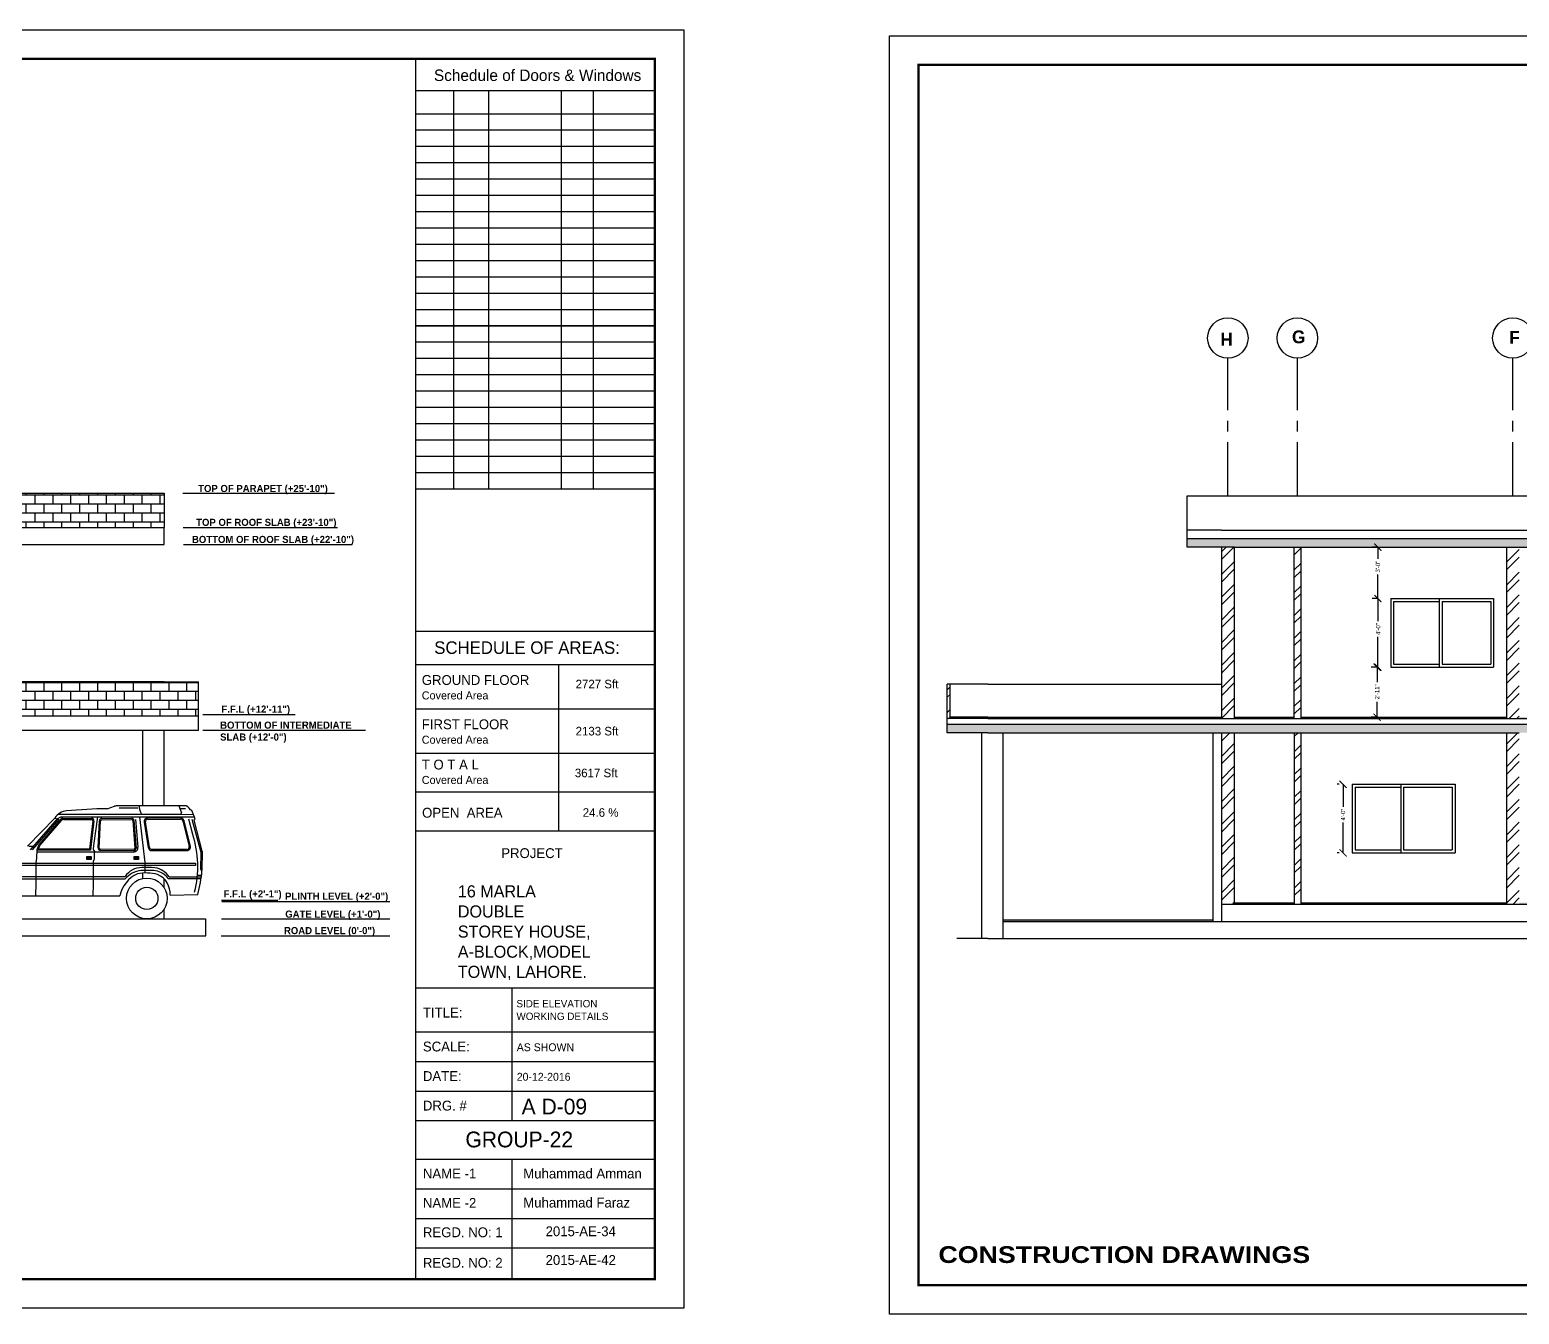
# Model space of a CAD drawing. Extents: x 10753 to 18704, y -5361 to 1140.
# Drawn here: x 12743 to 13785, y -4929 to -4030 of the extents above; entities that cross this region are included whole.
import ezdxf
from ezdxf.enums import TextEntityAlignment as Align

# ---------------------------------------------------------------- set-up
doc = ezdxf.new("R2010")
doc.units = 0
doc.header["$LTSCALE"] = 30
doc.header["$MEASUREMENT"] = 0
doc.header["$PDMODE"] = 3
doc.linetypes.add('CENTER', pattern=[2, 1.25, -0.25, 0.25, -0.25])
doc.layers.get('0').update_dxf_attribs({"linetype": 'CONTINUOUS'})
doc.layers.get('DEFPOINTS').update_dxf_attribs({"linetype": 'CONTINUOUS'})
for name, color, linetype in [('cross sectional lines', 9, 'CONTINUOUS'), ('DIM', 6, 'CONTINUOUS'), ('DOOR', 4, 'CONTINUOUS'), ('DW', 60, 'CONTINUOUS'), ('SEAL', 1, 'CONTINUOUS'), ('WALL', 2, 'CONTINUOUS'), ('WINDOW', 5, 'CONTINUOUS'), ('WL', 9, 'CONTINUOUS'), ('XL', 4, 'CENTER')]:
    doc.layers.add(name, color=color, linetype=linetype)
doc.styles.add('EE', font='eurr____.ttf')
doc.styles.add('ROMAND', font='stylu.ttf', dxfattribs={"height": 2})
doc.styles.add('SEAL TEXT', font='stylu.ttf', dxfattribs={"height": 6})
doc.styles.get("Standard").update_dxf_attribs({"font": 'stylu.ttf', "height": 3})
doc.styles.add('STYLE3', font='ariblk.ttf', dxfattribs={"height": 1})
doc.styles.add('Work Dim', font='stylu.ttf', dxfattribs={"height": 4})
doc.dimstyles.new('D1', dxfattribs={"dimtxt": 6, "dimasz": 5, "dimexe": 1, "dimexo": 2, "dimgap": 1, "dimtad": 1, "dimdec": 4, "dimzin": 3, "dimdsep": 46, "dimlunit": 4, "dimtxsty": 'Standard', "dimcen": 3, "dimclrd": 7, "dimclre": 7, "dimclrt": 2, "dimadec": 0, "dimazin": 0, "dimtfac": 1, "dimtdec": 4, "dimtofl": 0, "dimtmove": 2, "dimatfit": 3, "dimfxl": 1, "dimfrac": 2, "dimtolj": 1, "dimtzin": 1, "dimarcsym": 0})
pattern_1 = [(50, (0, 0), (14.345204, -1.255043), [1.5, -16.5]), (355, (0, 0), (-2.775027, 15.043843), [1.2, -13.2]), (100.45144, (1.195, -0.105), (11.570177, 13.7888), [1.274804, -14.022842]), (46.1842, (0, 4), (21.344827, -3.310386), [2.25, -24.75]), (96.63564, (1.779, 3.724), (18.69324, 19.482372), [1.912207, -21.034275]), (351.18416, (0, 4), (18.69324, 19.482372), [1.8, -19.8]), (21, (2, 3), (11.938141, -8.052378), [1.5, -16.5]), (326, (2, 3), (4.866307, 14.503001), [1.2, -13.2]), (71.45144, (2.995, 2.329), (16.804448, 6.450623), [1.274804, -14.022842]), (37.5, (0, 0), (0.2431971, 6.657877), [0, -13.04, 0, -13.4, 0, -13.25]), (7.5, (0, 0), (5.2613907, 7.8882342), [0, -7.64, 0, -12.74, 0, -5.05]), (327.5, (-4.46, 0), (10.6764487, -0.4510974), [0, -5, 0, -15.6, 0, -20.7]), (317.5, (-6.46, 0), (11.6637234, 2.0020996), [0, -6.5, 0, -10.36, 0, -14.7])]

# ---------------------------------------------------------------- blocks, each defined once
blk = doc.blocks.new('_ArchTick')
at = {"color": 0, "linetype": 'ByBlock', "const_width": 0.15}
blk.add_lwpolyline([(-0.5, -0.5), (0.5, 0.5)], dxfattribs=at)
blk = doc.blocks.new('*D658')
at = {"layer": 'DEFPOINTS', "color": 0, "transparency": 16777216}
for p in [(13661.9, -4558.3), (13668.3, -4558.3), (13668.3, -4606.3)]:
    blk.add_point(p, dxfattribs=at)
at = {"layer": 'WINDOW', "color": 7, "lineweight": -2, "transparency": 16777216}
for p, q in [((13659.3, -4558.3), (13657.9, -4558.3)), ((13659.3, -4606.3), (13657.9, -4606.3))]:
    blk.add_line(p, q, dxfattribs=at)
at = {"layer": 'WINDOW', "color": 40, "lineweight": -2, "transparency": 16777216}
for p, q in [((13661.9, -4558.3), (13661.9, -4574)), ((13661.9, -4606.3), (13661.9, -4585.1))]:
    blk.add_line(p, q, dxfattribs=at)
at = {"layer": 'WINDOW', "color": 40, "lineweight": -2, "transparency": 16777216, "xscale": 5, "yscale": 5, "zscale": 5}
for p, rotation in [((13661.9, -4558.3), 90), ((13661.9, -4606.3), 270)]:
    blk.add_blockref('_ArchTick', p, dxfattribs=dict(at, rotation=rotation))
at = {"layer": 'WINDOW', "color": 40, "transparency": 16777216, "insert": (13661.9, -4579.6), "char_height": 3, "attachment_point": 5, "rotation": 90}
blk.add_mtext('\\A1;4\'-0"', dxfattribs=at)
blk = doc.blocks.new('*D659')
at = {"layer": 'DEFPOINTS', "color": 0, "transparency": 16777216}
for p in [(13686.3, -4428.3), (13695.3, -4428.3), (13695.3, -4476.3)]:
    blk.add_point(p, dxfattribs=at)
at = {"layer": 'WINDOW', "color": 7, "lineweight": -2, "transparency": 16777216}
for p, q in [((13686.3, -4428.3), (13682.3, -4428.3)), ((13686.3, -4476.3), (13682.3, -4476.3))]:
    blk.add_line(p, q, dxfattribs=at)
at = {"layer": 'WINDOW', "color": 40, "lineweight": -2, "transparency": 16777216}
for p, q in [((13686.3, -4428.3), (13686.3, -4444)), ((13686.3, -4476.3), (13686.3, -4455.1))]:
    blk.add_line(p, q, dxfattribs=at)
at = {"layer": 'WINDOW', "color": 40, "lineweight": -2, "transparency": 16777216, "xscale": 5, "yscale": 5, "zscale": 5}
for p, rotation in [((13686.3, -4428.3), 90), ((13686.3, -4476.3), 270)]:
    blk.add_blockref('_ArchTick', p, dxfattribs=dict(at, rotation=rotation))
at = {"layer": 'WINDOW', "color": 40, "transparency": 16777216, "insert": (13686.5, -4449.6), "char_height": 3, "attachment_point": 5, "rotation": 90}
blk.add_mtext('\\A1;4\'-0"', dxfattribs=at)
blk = doc.blocks.new('*D935')
at = {"layer": 'DEFPOINTS', "color": 0, "transparency": 16777216}
for p in [(13686.3, -4392.3), (13695.3, -4392.3), (13695.3, -4428.3)]:
    blk.add_point(p, dxfattribs=at)
at = {"layer": 'WINDOW', "color": 7, "lineweight": -2, "transparency": 16777216}
for p, q in [((13686.3, -4392.3), (13682.3, -4392.3)), ((13686.3, -4428.3), (13682.3, -4428.3))]:
    blk.add_line(p, q, dxfattribs=at)
at = {"layer": 'WINDOW', "color": 40, "lineweight": -2, "transparency": 16777216}
for p, q in [((13686.3, -4392.3), (13686.3, -4400.4)), ((13686.3, -4428.3), (13686.3, -4411.4))]:
    blk.add_line(p, q, dxfattribs=at)
at = {"layer": 'WINDOW', "color": 40, "lineweight": -2, "transparency": 16777216, "xscale": 5, "yscale": 5, "zscale": 5}
for p, rotation in [((13686.3, -4392.3), 90), ((13686.3, -4428.3), 270)]:
    blk.add_blockref('_ArchTick', p, dxfattribs=dict(at, rotation=rotation))
at = {"layer": 'WINDOW', "color": 40, "transparency": 16777216, "insert": (13686.3, -4405.9), "char_height": 3, "attachment_point": 5, "rotation": 90}
blk.add_mtext('\\A1;3\'-0"', dxfattribs=at)
blk = doc.blocks.new('*D936')
at = {"layer": 'DEFPOINTS', "color": 0, "transparency": 16777216}
for p in [(13695.3, -4476.3), (13685.7, -4511.3), (13695.3, -4511.3)]:
    blk.add_point(p, dxfattribs=at)
at = {"layer": 'WINDOW', "color": 7, "lineweight": -2, "transparency": 16777216}
for p, q in [((13686.3, -4476.3), (13681.7, -4476.3)), ((13686.3, -4511.3), (13681.7, -4511.3))]:
    blk.add_line(p, q, dxfattribs=at)
at = {"layer": 'WINDOW', "color": 40, "lineweight": -2, "transparency": 16777216}
for p, q in [((13685.7, -4476.3), (13685.7, -4486.7)), ((13685.7, -4511.3), (13685.7, -4500.5))]:
    blk.add_line(p, q, dxfattribs=at)
at = {"layer": 'WINDOW', "color": 40, "lineweight": -2, "transparency": 16777216, "xscale": 5, "yscale": 5, "zscale": 5}
for p, rotation in [((13685.7, -4476.3), 90), ((13685.7, -4511.3), 270)]:
    blk.add_blockref('_ArchTick', p, dxfattribs=dict(at, rotation=rotation))
at = {"layer": 'WINDOW', "color": 40, "transparency": 16777216, "insert": (13685.7, -4493.6), "char_height": 3, "attachment_point": 5, "rotation": 90}
blk.add_mtext('\\A1;2\'-11"', dxfattribs=at)

msp = doc.modelspace()

# ---------------------------------------------------------------- hatches: boundary and pattern name
at = {"layer": 'cross sectional lines'}
h = msp.add_hatch(dxfattribs=at)
h.set_pattern_fill('BRICK', color=0, scale=25)
h.set_pattern_definition([(0, (-1666.082, -3424.446), (0, 6.25), []), (90, (-1666.082, -3424.446), (-12.5, 8e-16), [6.25, -6.25]), (90, (-1659.832, -3424.446), (-12.5, 8e-16), [-6.25, 6.25])])
h.paths.add_polyline_path([(12836.79497, -4378.45051), (12836.79497, -4354.45051), (12010.29497, -4354.45051), (12010.29497, -4378.45051)])
h.paths.add_polyline_path([(12659.79497, -4486.45051), (12659.79497, -4510.45051), (12836.79497, -4510.45051), (12860.79497, -4510.45051), (12860.79497, -4486.45051), (12836.79497, -4486.45051)])
at = {"layer": 'DW'}
h = msp.add_hatch(dxfattribs=at)
h.set_pattern_fill('AR-CONC', color=253, scale=2)
h.set_pattern_definition(pattern_1)
h.paths.add_polyline_path([(14259.29281, -4386.26816), (13552.79281, -4386.26816), (13552.79281, -4392.26816), (13576.79281, -4392.26816), (13585.79281, -4392.26816), (14037.29281, -4392.26816), (14046.29281, -4392.26816), (14235.29281, -4392.26816), (14259.29281, -4392.26816)])
h = msp.add_hatch(dxfattribs=at)
h.set_pattern_fill('ANSI32', color=60, scale=30)
h.set_pattern_definition([(45, (-7515.871, -5203.106), (-7.954951, 7.954951), []), (45, (-7510.568, -5203.106), (-7.954951, 7.954951), [])])
h.paths.add_polyline_path([(13585.79281, -4522.26816), (13576.79281, -4522.26816), (13576.79281, -4642.26816), (13585.79281, -4642.26816)])
h.paths.add_polyline_path([(13585.79281, -4392.26816), (13576.79281, -4392.26816), (13576.79281, -4512.26816), (13585.79281, -4512.26816)])
h.paths.add_polyline_path([(13632.29281, -4392.26816), (13627.79281, -4392.26816), (13627.79281, -4512.26816), (13632.29281, -4512.26816)])
h.paths.add_polyline_path([(13785.29281, -4392.26816), (13776.29281, -4392.26816), (13776.29281, -4512.26816), (13785.29281, -4512.26816)])
h.paths.add_polyline_path([(13867.79281, -4392.26816), (13863.29281, -4392.26816), (13863.29281, -4512.26816), (13867.79281, -4512.26816)])
h.paths.add_polyline_path([(13956.29281, -4392.26816), (13951.79281, -4392.26816), (13951.79281, -4512.26816), (13956.29281, -4512.26816)])
h.paths.add_polyline_path([(14046.29281, -4392.26816), (14037.29281, -4392.26816), (14037.29281, -4512.26816), (14046.29281, -4512.26816)])
h.paths.add_polyline_path([(13785.29281, -4522.26816), (13776.29281, -4522.26816), (13776.29281, -4642.26816), (13785.29281, -4642.26816)])
h.paths.add_polyline_path([(13627.79281, -4642.26816), (13632.29281, -4642.26816), (13632.29281, -4522.26816), (13627.79281, -4522.26816)])
h.paths.add_polyline_path([(13945.79281, -4522.26816), (13941.29281, -4522.26816), (13941.29281, -4642.26816), (13945.79281, -4642.26816)])
h.paths.add_polyline_path([(14011.79281, -4642.26816), (14020.79281, -4642.26816), (14020.79281, -4522.26816), (14011.79281, -4522.26816)])
h.paths.add_polyline_path([(14226.29281, -4642.26816), (14235.29281, -4642.26816), (14235.29281, -4522.26816), (14226.29281, -4522.26816)])
h.paths.add_polyline_path([(14226.29281, -4512.26816), (14235.29281, -4512.26816), (14235.29281, -4392.26816), (14226.29281, -4392.26816)])
h.paths.add_polyline_path([(13384.79281, -4512.26816), (13386.79281, -4512.26816), (13386.79281, -4488.26816), (13384.79281, -4488.26816)])
h = msp.add_hatch(color=60, dxfattribs=at)
h.dxf.hatch_style = 1
h.paths.add_polyline_path([(13413.29281, -4511.26816), (13386.79281, -4511.26816), (13386.79281, -4512.26816), (13408.79281, -4512.26816), (13413.29281, -4512.26816), (13576.79281, -4512.26816), (13576.79281, -4511.26816)])
h.paths.add_polyline_path([(13585.79281, -4512.26816), (13627.79281, -4512.26816), (13627.79281, -4511.26816), (13585.79281, -4511.26816)])
h.paths.add_polyline_path([(13632.29281, -4512.26816), (13776.29281, -4512.26816), (13776.29281, -4511.26816), (13632.29281, -4511.26816)])
h.paths.add_polyline_path([(13785.29281, -4512.26816), (13863.29281, -4512.26816), (13863.29281, -4511.26816), (13785.29281, -4511.26816)])
h.paths.add_polyline_path([(13867.79281, -4512.26816), (13951.79281, -4512.26816), (13951.79281, -4511.26816), (13867.79281, -4511.26816)])
h.paths.add_polyline_path([(13956.29281, -4512.26816), (14037.29281, -4512.26816), (14037.29281, -4511.26816), (13956.29281, -4511.26816)])
h.paths.add_polyline_path([(14046.29281, -4512.26816), (14226.29281, -4512.26816), (14226.29281, -4511.26816), (14046.29281, -4511.26816)])
h.paths.add_polyline_path([(14020.79281, -4641.26816), (14020.79281, -4642.26816), (14226.29281, -4642.26816), (14226.29281, -4641.26816)])
h.paths.add_polyline_path([(13945.79281, -4642.26816), (14011.79281, -4642.26816), (14011.79281, -4641.26816), (13945.79281, -4641.26816)])
h.paths.add_polyline_path([(13785.29281, -4642.26816), (13941.29281, -4642.26816), (13941.29281, -4641.26816), (13785.29281, -4641.26816)])
h.paths.add_polyline_path([(13632.29281, -4642.26816), (13776.29281, -4642.26816), (13776.29281, -4641.26816), (13632.29281, -4641.26816)])
h.paths.add_polyline_path([(13585.79281, -4642.26816), (13627.79281, -4642.26816), (13627.79281, -4641.26816), (13585.79281, -4641.26816)])
h = msp.add_hatch(dxfattribs=at)
h.set_pattern_fill('AR-CONC', color=253, scale=2)
h.set_pattern_definition(pattern_1)
h.paths.add_polyline_path([(14235.29281, -4516.26816), (13632.29281, -4516.26816), (13492.4332, -4516.26816), (13384.79281, -4516.26816), (13384.79281, -4522.26816), (13408.79281, -4522.26816), (13413.29281, -4522.26816), (13576.79281, -4522.26816), (13585.79281, -4522.26816), (13627.79281, -4522.26816), (13632.29281, -4522.26816), (13776.29281, -4522.26816), (13785.29281, -4522.26816), (14011.79281, -4522.26816), (14020.79281, -4522.26816), (14226.29281, -4522.26816), (14235.29281, -4522.26816)])
h = msp.add_hatch(color=256, dxfattribs=at)
h.dxf.hatch_style = 1
h.paths.add_polyline_path([(13570.79281, -4653.26816), (13423.79153, -4653.26816), (13423.79153, -4654.26816), (13570.79281, -4654.26816)])

# ---------------------------------------------------------------- linework, layer by layer
for p, q in [((12796.80798, -4575.36737), (12801.90213, -4573.70806)), ((12850.61227, -4573.29215), (12804.52187, -4573.29215)), ((12805.31461, -4574.79425), (12818.34124, -4574.79425)), ((12847.07936, -4573.29215), (12848.86928, -4578.27622)), ((12847.97432, -4575.19219), (12851.75304, -4575.19219)), ((12856.11444, -4576.66067), (12855.04686, -4576.08556)), ((12858.33174, -4582.57613), (12856.11444, -4576.66067)), ((12760.28088, -4582.0091), (12741.12893, -4601.70149)), ((12761.93063, -4582.42173), (12742.94335, -4604.29469)), ((12762.90198, -4582.77114), (12744.32577, -4604.29469)), ((12764.46958, -4582.75124), (12748.90502, -4600.75065)), ((12749.64391, -4601.18936), (12764.85639, -4583.5971)), ((12760.28088, -4582.0091), (12761.93063, -4582.42173)), ((12761.93063, -4582.42173), (12764.4092, -4581.03768)), ((12762.58727, -4579.2194), (12820.92668, -4579.27107)), ((12764.4092, -4581.03768), (12857.74671, -4581.01534)), ((12765.74923, -4582.16606), (12785.8784, -4582.16606)), ((12766.13604, -4583.01192), (12785.8784, -4583.01192)), ((12786.71822, -4583.95865), (12784.35667, -4603.6217)), ((12787.55805, -4584.05951), (12785.10703, -4604.46757)), ((12789.95309, -4581.03156), (12787.26705, -4601.09641)), ((12790.40845, -4602.88721), (12791.39845, -4583.83022)), ((12791.25316, -4602.93139), (12792.24316, -4583.8744)), ((12793.07882, -4582.22687), (12813.89224, -4582.11552)), ((12793.08334, -4583.07272), (12813.89676, -4582.96137)), ((12814.74466, -4583.74238), (12816.22218, -4603.01378)), ((12815.58804, -4583.67753), (12817.06556, -4602.94893)), ((12816.68352, -4583.03032), (12818.37801, -4602.21755)), ((12819.39826, -4581.02452), (12823.23963, -4613.04769)), ((12820.92668, -4579.27107), (12848.07376, -4579.27107)), ((12820.92668, -4579.27107), (12857.17761, -4579.42849)), ((12822.70869, -4584.79508), (12825.60509, -4602.59447)), ((12826.44113, -4602.46591), (12823.54473, -4584.66652)), ((12848.18576, -4581.87181), (12825.2168, -4581.87181)), ((12825.2168, -4582.71767), (12848.18576, -4582.71767)), ((12849.82763, -4584.00172), (12854.24714, -4601.80111)), ((12855.06808, -4601.59728), (12850.64857, -4583.79789)), ((12856.69942, -4593.54866), (12853.89512, -4582.63812)), ((12862.51996, -4606.07362), (12856.23204, -4582.94985)), ((12857.75688, -4583.47988), (12858.33174, -4582.57613)), ((12863.34118, -4605.00556), (12857.75688, -4583.47988)), ((12745.01698, -4601.87437), (12741.90654, -4601.87437)), ((12747.60901, -4604.20825), (12747.4292, -4610.02798)), ((12785.10703, -4604.46757), (12747.60099, -4604.46757)), ((12748.90502, -4600.75065), (12747.60901, -4604.20825)), ((12815.38007, -4605.73847), (12747.73072, -4605.73847)), ((12748.73219, -4603.6217), (12749.64391, -4601.18936)), ((12784.35667, -4603.6217), (12748.73219, -4603.6217)), ((12787.26705, -4601.09641), (12787.09425, -4603.94893)), ((12787.09425, -4603.94893), (12787.95826, -4605.41841)), ((12787.95826, -4605.41841), (12787.61266, -4606.45569)), ((12787.61266, -4606.45569), (12787.61266, -4610.69124)), ((12815.37132, -4604.77034), (12792.09038, -4604.66728)), ((12815.37506, -4603.92448), (12792.09412, -4603.82142)), ((12852.60527, -4603.90051), (12828.1132, -4603.90051)), ((12828.1132, -4604.74637), (12852.60527, -4604.74637)), ((12862.27359, -4617.82237), (12862.51996, -4606.07362)), ((12862.51996, -4606.07362), (12863.34118, -4605.00556)), ((12863.34118, -4605.00556), (12863.17694, -4618.64396)), ((12858.54482, -4615.11958), (12693.21003, -4615.11958)), ((12694.25095, -4613.44143), (12858.54482, -4613.44143)), ((12746.98873, -4613.22281), (12746.87862, -4630.18843)), ((12747.4292, -4610.02798), (12746.98873, -4613.22281)), ((12782.49495, -4610.85037), (12782.49495, -4608.82073)), ((12782.49495, -4608.82073), (12785.53803, -4608.82073)), ((12785.53803, -4610.85037), (12782.49495, -4610.85037)), ((12783.54988, -4610.36325), (12783.54988, -4609.47021)), ((12783.54988, -4609.47021), (12784.80769, -4609.47021)), ((12784.80769, -4610.36325), (12783.54988, -4610.36325)), ((12784.80769, -4609.47021), (12784.80769, -4610.36325)), ((12785.53803, -4608.82073), (12785.53803, -4610.85037)), ((12787.61266, -4610.69124), (12786.92145, -4612.3336)), ((12786.92145, -4612.3336), (12787.09425, -4631.43684)), ((12815.70301, -4610.85037), (12815.70301, -4608.82073)), ((12815.70301, -4608.82073), (12818.7461, -4608.82073)), ((12818.7461, -4610.85037), (12815.70301, -4610.85037)), ((12816.75795, -4610.36325), (12816.75795, -4609.47021)), ((12816.75795, -4609.47021), (12818.01576, -4609.47021)), ((12818.01576, -4610.36325), (12816.75795, -4610.36325)), ((12818.01576, -4609.47021), (12818.01576, -4610.36325)), ((12818.7461, -4608.82073), (12818.7461, -4610.85037)), ((12823.23963, -4613.04769), (12823.23963, -4619.87804)), ((12858.54482, -4613.44143), (12858.54482, -4615.11958)), ((12863.17694, -4618.64396), (12862.27359, -4617.82237)), ((12730.69146, -4624.56994), (12809.40215, -4624.56994)), ((12731.13193, -4622.91745), (12809.40215, -4622.91745)), ((12839.62167, -4624.3657), (12862.55105, -4624.28906)), ((12840.24453, -4623.11941), (12862.70687, -4623.11649)), ((12860.1269, -4621.91606), (12862.46382, -4621.91606)), ((12733.44438, -4636.41167), (12805.76842, -4636.41167)), ((12746.87862, -4630.18843), (12746.54827, -4634.04425)), ((12746.54827, -4634.04425), (12746.54827, -4636.41167)), ((12787.09425, -4631.43684), (12786.74865, -4633.16563)), ((12786.74865, -4633.16563), (12786.83505, -4636.41167)), ((12840.8813, -4635.98118), (12860.34839, -4635.54839))]:
    msp.add_line(p, q)
for radius in [14.25856, 7.76383]:
    msp.add_circle((12824.58833, -4638.19196), radius)
for centre, radius, start, end in [((12806.47107, -5021.5464), 446.28366, 91.240686, 94.898231), ((12804.52187, -4581.75078), 8.45863, 90, 108.041897), ((12828.60961, -4573.87036), 9.39123, 176.470127, 215.105281), ((12850.74402, -4577.99968), 4.70938, 23.982006, 91.603211), ((12769.03823, -4586.90098), 10.03103, 93.85046, 150.812136), ((12765.74923, -4583.85778), 1.69173, 90, 139.149175), ((12766.13604, -4584.70365), 1.69173, 90, 139.149175), ((12785.8784, -4583.85778), 1.69173, 353.151531, 90), ((12785.8784, -4583.85778), 0.84586, 353.151523, 90), ((12793.08787, -4583.91858), 1.69173, 90.30653, 177.006045), ((12793.08787, -4583.91858), 0.84586, 90.306536, 177.006051), ((12813.90129, -4583.80722), 1.69173, 4.396726, 90.30653), ((12813.90129, -4583.80722), 0.84586, 4.396736, 90.30653999), ((12825.2168, -4584.40939), 2.53759, 90, 188.742276), ((12825.2168, -4584.40939), 1.69173, 90, 188.742276), ((12847.62318, -4578.09528), 1.25917, 290.967626, 351.737978), ((12848.18576, -4584.40939), 2.53759, 13.944298, 90.000002), ((12848.18576, -4584.40939), 1.69173, 13.944295, 90), ((12790.09716, -4615.7388), 70.20159, 345.12376, 18.426727), ((12792.09787, -4602.97557), 1.69173, 177.006045, 269.746357), ((12792.09787, -4602.97557), 0.84586, 177.006061, 269.746382), ((12815.37881, -4603.07863), 1.69173, 269.746366, 4.396729), ((12815.37881, -4603.07863), 0.84586, 269.74637, 4.396732), ((12815.22664, -4602.57104), 3.17114, 272.773142, 6.400223), ((12828.1132, -4602.20878), 2.53759, 188.742278, 270.000002), ((12828.1132, -4602.20878), 1.69173, 188.742276, 270), ((12852.60527, -4602.20878), 2.53759, 269.999999, 13.944299), ((12852.60527, -4602.20878), 1.69173, 270, 13.944295), ((12821.06817, -4630.61572), 13.9771, 89.776553, 146.579634), ((12825.00999, -4667.17881), 48.62526, 83.33638601, 95.248337), ((12825.35145, -4663.09396), 46.6473, 84.013541, 95.201243), ((12827.68395, -4631.70097), 15.21221, 34.341399, 80.416841), ((12827.24415, -4640.78987), 21.91747, 114.872991, 168.477171), ((12821.96671, -4635.07393), 16.37687, 94.920164, 140.104316), ((12823.89914, -4654.5237), 34.12755, 75.996871, 99.910467), ((12828.39208, -4632.65615), 13.95834, 36.437263, 80.680598), ((12826.17362, -4634.89008), 14.74809, 355.757231, 66.064031), ((12759.87679, -4610.04806), 103.65718, 345.758686, 355.243212)]:
    msp.add_arc(centre, radius, start, end)
at = {"layer": 'DIM'}
for p, q in [((12849.71147, -4354.45501), (12955.99395, -4354.45501)), ((12850.10312, -4378.45501), (12957.95251, -4378.45501)), ((12850.36429, -4390.45092), (12968.39346, -4390.4545)), ((12863.71721, -4509.45501), (12928.33662, -4509.45501)), ((12863.71721, -4520.45501), (12977.53812, -4520.45501)), ((12876.77929, -4639.45501), (12916.26178, -4639.45501)), ((12877.09583, -4640.45501), (12994.64779, -4640.45501)), ((12876.93756, -4652.45652), (12994.64779, -4652.45652)), ((12876.62103, -4664.45051), (12994.64779, -4664.45358))]:
    msp.add_line(p, q, dxfattribs=at)
at = {"layer": 'DOOR', "color": 3}
for centre in [(13581.23906, -4245.84936), (13629.98906, -4245.84936), (13780.73906, -4245.84936)]:
    msp.add_circle(centre, 14.14027, dxfattribs=at)
at = {"layer": 'DW', "color": 60}
for p, q in [((12010.29497, -4354.45051), (12836.79497, -4354.45051)), ((12836.79497, -4354.45051), (12836.79497, -4378.45051)), ((13552.79281, -4392.26816), (13552.79281, -4356.26816)), ((13552.79281, -4356.26816), (14259.29281, -4356.26816)), ((12010.29497, -4378.45051), (12836.79497, -4378.45051)), ((12836.79497, -4390.45051), (12836.79497, -4378.45051)), ((12010.29497, -4390.45051), (12836.79497, -4390.45051)), ((13576.79281, -4392.26816), (13552.79281, -4392.26816)), ((13576.79281, -4392.26816), (13576.79281, -4512.26816)), ((13585.79281, -4392.26816), (13585.79281, -4512.26816)), ((13627.79281, -4512.26816), (13627.79281, -4392.26816)), ((13632.29281, -4392.26816), (13632.29281, -4512.26816)), ((13776.29281, -4392.26816), (13776.29281, -4512.26816)), ((12836.79497, -4486.45051), (12659.79497, -4486.45051)), ((12860.79497, -4520.45051), (12860.79497, -4486.45051)), ((13384.79281, -4522.26816), (13384.79281, -4488.26816)), ((13408.79281, -4488.26816), (13384.79281, -4488.26816)), ((13386.79281, -4512.26816), (13386.79281, -4488.26816)), ((13413.29281, -4488.26816), (13408.79281, -4488.26816)), ((13413.29281, -4488.26816), (13576.79281, -4488.26816)), ((12659.79497, -4510.45051), (12836.79497, -4510.45051)), ((13408.79281, -4512.26816), (13384.79281, -4512.26816)), ((13413.29281, -4511.26816), (13386.79281, -4511.26816)), ((13413.29281, -4512.26816), (13408.79281, -4512.26816)), ((13413.29281, -4511.26816), (13576.79281, -4511.26816)), ((13413.29281, -4512.26816), (14226.29281, -4512.26816)), ((13585.79281, -4511.26816), (13627.79281, -4511.26816)), ((13632.29281, -4511.26816), (13776.29281, -4511.26816)), ((12010.29497, -4520.45051), (12836.79497, -4520.45051)), ((12821.79497, -4573.29215), (12821.79497, -4520.45051)), ((12836.79497, -4520.45051), (12860.79497, -4520.45051)), ((12836.79497, -4573.29215), (12836.79497, -4520.45051)), ((13384.79281, -4516.26816), (13576.79281, -4516.26816)), ((13408.79281, -4522.26816), (13384.79281, -4522.26816)), ((13408.79281, -4522.26816), (13408.79281, -4666.26816)), ((13413.29281, -4522.26816), (13408.79281, -4522.26816)), ((13413.29281, -4522.26816), (13576.79281, -4522.26816)), ((13423.79153, -4522.26816), (13423.79153, -4642.26816)), ((13492.4332, -4516.26816), (13754.94181, -4516.26816)), ((13570.79281, -4522.26816), (13570.79281, -4642.26816)), ((13576.79281, -4522.26816), (13576.79281, -4642.26816)), ((13576.79281, -4522.26816), (13585.79281, -4522.26816)), ((13585.79281, -4522.26816), (13627.79281, -4522.26816)), ((13585.79281, -4522.26816), (13585.79281, -4642.26816)), ((13627.79281, -4522.26816), (13627.79281, -4642.26816)), ((13627.79281, -4522.26816), (13632.29281, -4522.26816)), ((13632.29281, -4516.26816), (14235.29281, -4516.26816)), ((13632.29281, -4522.26816), (13776.29281, -4522.26816)), ((13632.29281, -4522.26816), (13632.29281, -4642.26816)), ((12821.79497, -4624.2097), (12821.79497, -4620.46108)), ((12836.79497, -4630.8228), (12836.79497, -4624.65811)), ((12836.79497, -4652.45051), (12836.79497, -4645.56111)), ((12010.29497, -4652.45051), (12865.86005, -4652.45051)), ((12821.79497, -4652.45051), (12821.79497, -4652.17421)), ((12865.86005, -4664.45051), (12865.86005, -4652.45051)), ((12010.29497, -4664.45051), (12865.86005, -4664.45051))]:
    msp.add_line(p, q, dxfattribs=at)
at = {"layer": 'DW'}
for p, q in [((13576.79281, -4380.26816), (13552.79281, -4380.26816)), ((13552.79281, -4386.26816), (14259.29281, -4386.26816)), ((13576.79281, -4380.26816), (14235.29281, -4380.26816)), ((13585.79281, -4392.26816), (13576.79281, -4392.26816)), ((13585.79281, -4392.26816), (14037.29281, -4392.26816)), ((13776.29281, -4522.26816), (13776.29281, -4642.26816)), ((13776.29281, -4522.26816), (13785.29281, -4522.26816)), ((13423.79153, -4642.26816), (13423.79153, -4654.26816)), ((13570.79281, -4642.26816), (13570.79281, -4654.26816)), ((13576.79281, -4642.26816), (14235.29281, -4642.26816)), ((13576.79281, -4642.26816), (13576.79281, -4654.26816)), ((13585.6505, -4641.26816), (13627.79281, -4641.26816)), ((13632.29281, -4641.26816), (13776.29281, -4641.26816)), ((13423.79153, -4653.26816), (13570.79281, -4653.26816)), ((13423.79153, -4654.26816), (14235.29281, -4654.26816)), ((13423.79153, -4654.26816), (13423.79153, -4666.26816)), ((13408.79281, -4666.26816), (13391.65029, -4666.26816)), ((13413.29281, -4666.26816), (13408.79281, -4666.26816)), ((13413.29281, -4666.26816), (14235.29281, -4666.26816))]:
    msp.add_line(p, q, dxfattribs=at)
at = {"layer": 'DW', "color": 2}
for p, q in [((12836.79497, -4486.45051), (12860.79497, -4486.45051)), ((12836.79497, -4510.45051), (12860.79497, -4510.45051)), ((12822.03751, -4579.27589), (12822.03751, -4579.27107)), ((12822.03751, -4652.45051), (12822.03751, -4652.22049))]:
    msp.add_line(p, q, dxfattribs=at)
at = {"layer": 'SEAL', "color": 1}
for p, q in [((13012.6511, -4050.40345), (13012.6511, -4904.69651)), ((13180.11196, -4050.40345), (13012.6511, -4050.40345)), ((13180.11196, -4050.40345), (13012.6511, -4050.40345)), ((13012.6511, -4072.53372), (13180.11196, -4072.53372)), ((13039.2926, -4072.53372), (13039.2926, -4351.40217)), ((13063.68119, -4072.53372), (13063.68119, -4351.40217)), ((13114.51959, -4072.53372), (13114.51959, -4351.40217)), ((13137.10556, -4072.53372), (13137.10556, -4351.40217)), ((13012.6511, -4088.7931), (13180.11196, -4088.7931)), ((13012.6511, -4100.21088), (13180.11196, -4100.21088)), ((13012.6511, -4111.62867), (13180.11196, -4111.62867)), ((13012.6511, -4123.04645), (13180.11196, -4123.04645)), ((13012.6511, -4134.46424), (13180.11196, -4134.46424)), ((13012.6511, -4145.88203), (13180.11196, -4145.88203)), ((13012.6511, -4157.29981), (13180.11196, -4157.29981)), ((13012.6511, -4168.7176), (13180.11196, -4168.7176)), ((13012.6511, -4180.13538), (13180.11196, -4180.13538)), ((13012.6511, -4191.55317), (13180.11196, -4191.55317)), ((13012.6511, -4202.97096), (13180.11196, -4202.97096)), ((13012.6511, -4214.38874), (13180.11196, -4214.38874)), ((13012.31366, -4225.80653), (13179.77452, -4225.80653)), ((13012.31366, -4225.80653), (13141.49847, -4225.80653)), ((13012.31366, -4225.80653), (13179.77452, -4225.80653)), ((13012.6511, -4225.80653), (13180.11196, -4225.80653)), ((13012.6511, -4225.80653), (13180.11196, -4225.80653)), ((13180.11196, -4237.22431), (13012.6511, -4237.22431)), ((13012.6511, -4237.22431), (13180.11196, -4237.22431)), ((13012.6511, -4248.6421), (13180.11196, -4248.6421)), ((13012.6511, -4260.05989), (13180.11196, -4260.05989)), ((13012.6511, -4271.47767), (13180.11196, -4271.47767)), ((13012.6511, -4282.89546), (13180.11196, -4282.89546)), ((13012.6511, -4294.31324), (13180.11196, -4294.31324)), ((13012.6511, -4305.73103), (13180.11196, -4305.73103)), ((13012.6511, -4317.14881), (13180.11196, -4317.14881)), ((13012.6511, -4328.5666), (13180.11196, -4328.5666)), ((13012.6511, -4339.98439), (13180.11196, -4339.98439)), ((13012.6511, -4351.40217), (13180.11196, -4351.40217)), ((13180.11196, -4451.37645), (13012.6511, -4451.37645)), ((13180.11196, -4474.62155), (13012.6511, -4474.62155)), ((13112.77231, -4474.62155), (13112.77231, -4591.13034)), ((13180.11196, -4505.63156), (13012.6511, -4505.63156)), ((13180.11196, -4536.64157), (13012.6511, -4536.64157)), ((13180.11196, -4563.88596), (13012.6511, -4563.88596)), ((13180.11196, -4563.88596), (13012.6511, -4563.88596)), ((13180.11196, -4591.13034), (13012.6511, -4591.13034)), ((13180.11196, -4700.91905), (13012.6511, -4700.91905)), ((13080.1048, -4700.91905), (13080.1048, -4793.93805)), ((13180.11196, -4731.92906), (13012.6511, -4731.92906)), ((13180.11196, -4752.6024), (13012.6511, -4752.6024)), ((13180.11196, -4773.27575), (13012.6511, -4773.27575)), ((13180.11196, -4793.93805), (13012.6511, -4793.93805)), ((13180.11196, -4793.93805), (13012.6511, -4793.93805)), ((13180.11196, -4821.08615), (13012.6511, -4821.08615)), ((13080.1048, -4821.08615), (13080.1048, -4903.77952)), ((13180.11196, -4841.75949), (13012.6511, -4841.75949)), ((13180.11196, -4862.43283), (13012.6511, -4862.43283)), ((13180.11196, -4883.10617), (13012.6511, -4883.10617))]:
    msp.add_line(p, q, dxfattribs=at)
for points in [[(13200.45227, -4030.06314), (13200.45227, -4925.03682), (11867.41756, -4925.03682), (11867.41756, -4030.06314)], [(14677.39458, -4034.32708), (14677.39458, -4929.30076), (13344.35988, -4929.30076), (13344.35988, -4034.32708)]]:
    msp.add_lwpolyline(points, close=True, dxfattribs=at)
at = {"layer": 'WINDOW'}
for p, q in [((13695.29281, -4428.26816), (13767.29281, -4428.26816)), ((13695.29281, -4428.26816), (13695.29281, -4476.26816)), ((13697.29281, -4430.26816), (13729.29281, -4430.26816)), ((13697.29281, -4430.26816), (13697.29281, -4474.26816)), ((13729.29281, -4428.26816), (13729.29281, -4476.26816)), ((13731.29281, -4430.26816), (13765.29281, -4430.26816)), ((13731.29281, -4430.26816), (13731.29281, -4474.26816)), ((13765.29281, -4430.26816), (13765.29281, -4474.26816)), ((13767.29281, -4428.26816), (13767.29281, -4476.26816)), ((13695.29281, -4476.26816), (13767.29281, -4476.26816)), ((13697.29281, -4474.26816), (13729.29281, -4474.26816)), ((13731.29281, -4474.26816), (13765.29281, -4474.26816)), ((13668.29281, -4558.26816), (13740.29281, -4558.26816)), ((13668.29281, -4558.26816), (13668.29281, -4606.26816)), ((13670.29281, -4560.26816), (13702.29281, -4560.26816)), ((13670.29281, -4560.26816), (13670.29281, -4604.26816)), ((13702.29281, -4558.26816), (13702.29281, -4604.26816)), ((13704.29281, -4560.26816), (13738.29281, -4560.26816)), ((13704.29281, -4560.26816), (13704.29281, -4604.26816)), ((13738.29281, -4560.26816), (13738.29281, -4604.26816)), ((13740.29281, -4558.26816), (13740.29281, -4606.26816)), ((13668.29281, -4606.26816), (13740.29281, -4606.26816)), ((13670.29281, -4604.26816), (13702.29281, -4604.26816)), ((13702.29281, -4604.26816), (13702.29281, -4606.26816)), ((13704.29281, -4604.26816), (13738.29281, -4604.26816))]:
    msp.add_line(p, q, dxfattribs=at)
at = {"layer": 'WL', "const_width": 1.69503}
for points in [[(13180.11196, -4050.40345), (13180.11196, -4904.69651), (11887.75787, -4904.69651), (11887.75787, -4050.40345)], [(14657.05427, -4054.66739), (14657.05427, -4908.96045), (13364.70019, -4908.96045), (13364.70019, -4054.66739)]]:
    msp.add_lwpolyline(points, close=True, dxfattribs=at)
at = {"layer": 'XL'}
for p, q in [((13581.23906, -4356.26816), (13581.23906, -4260.30322)), ((13629.98906, -4356.26816), (13629.98906, -4260.30322)), ((13780.73906, -4356.26816), (13780.73906, -4260.30322))]:
    msp.add_line(p, q, dxfattribs=at)

# ---------------------------------------------------------------- texts
at = {"layer": 'DIM', "char_height": 5, "attachment_point": 1, "style": 'EE'}
for s, width, heights, insert in [('{\\fEuroRoman|b1|i0|c2|p2;TOP OF PARAPET (+25\'-10")}', 101.0569049, [0], (12860.50027, -4348.71001)), ('{\\fEuroRoman|b1|i0|c2|p2;TOP OF ROOF SLAB (+23\'-10")}', 99.31315, [0], (12859.11924, -4372.40874)), ('{\\fEuroRoman|b1|i0|c2|p2;BOTTOM OF ROOF SLAB (+22\'-10")}', 211.6267916, [0], (12856.18727, -4384.36821)), ('{\\fEuroRoman|b1|i0|c2|p2;F.F.L (+12\'-11")}', 136.2588427, [0], (12876.80868, -4503.15036)), ('{\\fEuroRoman|b1|i0|c2|p2;BOTTOM OF INTERMEDIATE\\PSLAB (+12\'-0")}', 145.9876847, [0], (12875.88327, -4514.37707)), ('{\\fEuroRoman|b1|i0|c2|p2;F.F.L (+2\'-1")}', 42.4164236, [6.18714], (12878.3357, -4632.50565)), ('{\\fEuroRoman|b1|i0|c2|p2;PLINTH LEVEL (+2\'-0")}', 73.2972746, [0], (12921.36455, -4634.16277)), ('{\\fEuroRoman|b1|i0|c2|p2;GATE LEVEL (+1\'-0")}', 70.3905676, [0], (12921.47482, -4646.68607)), ('{\\fEuroRoman|b1|i0|c2|p2;ROAD LEVEL (0\'-0")}', 68.6601208, [0], (12920.55292, -4658.22687))]:
    msp.add_mtext_dynamic_manual_height_columns(s, width=width, gutter_width=45, heights=heights, dxfattribs=dict(at, insert=insert))
at = {"layer": 'DOOR', "color": 3, "insert": (13584.72883, -4251.2039), "char_height": 9, "attachment_point": 1, "rotation": 180, "style": 'EE'}
msp.add_mtext_dynamic_manual_height_columns('{\\fEuroRoman|b1|i0|c2|p2;H}', width=7.8002549, gutter_width=45, heights=[0], dxfattribs=at)
at = {"layer": 'DOOR', "color": 3, "char_height": 9, "attachment_point": 1, "style": 'EE'}
for s, width, insert in [('{\\fEuroRoman|b1|i0|c2|p2;G}', 7.7769352, (13626.17102, -4240.56351)), ('{\\fEuroRoman|b1|i0|c2|p2;F}', 7.1509987, (13778.2325, -4240.86106))]:
    msp.add_mtext_dynamic_manual_height_columns(s, width=width, gutter_width=45, heights=[0], dxfattribs=dict(at, insert=insert))
at = {"layer": 'SEAL', "color": 1, "style": 'SEAL TEXT'}
msp.add_text('Schedule of Doors & Windows', height=8.0341409, dxfattribs=at).set_placement((13098.1188, -4065.92305), align=Align.CENTER)
at = {"layer": 'SEAL', "color": 1}
for s, height, style, p in [('SCHEDULE OF AREAS:', 8.7861701, 'ROMAND', (13025.74309, -4467.01753)), ('GROUND FLOOR', 6.8911138, 'ROMAND', (13017.05178, -4488.7389)), ('Covered Area', 5.6498571, 'SEAL TEXT', (13017.05178, -4498.89311)), ('2727 Sft', 6.010301, 'SEAL TEXT', (13124.71096, -4491.10827)), ('FIRST FLOOR', 6.8911138, 'ROMAND', (13017.05178, -4519.74891)), ('Covered Area', 5.6498571, 'SEAL TEXT', (13017.05178, -4529.90312)), ('2133 Sft', 6.010301, 'SEAL TEXT', (13124.71096, -4524.09663)), ('T O T A L', 6.891114, 'ROMAND', (13017.05178, -4547.93469)), ('Covered Area', 5.6498571, 'SEAL TEXT', (13017.05178, -4558.0889)), ('3617 Sft', 6.010301, 'SEAL TEXT', (13124.16079, -4553.36165)), ('OPEN  AREA', 6.891114, 'ROMAND', (13017.25384, -4581.6601)), ('24.6 %%%', 6.010301, 'SEAL TEXT', (13129.70101, -4581.07194)), ('PROJECT', 6.891114, 'ROMAND', (13072.67781, -4609.94833)), ('SIDE ELEVATION ', 5.1526422, 'SEAL TEXT', (13083.306, -4714.44796)), ('TITLE:', 6.891114, 'ROMAND', (13017.81943, -4721.59239)), ('WORKING DETAILS', 5.1526422, 'SEAL TEXT', (13083.306, -4723.31195)), ('SCALE:', 6.891114, 'ROMAND', (13017.81943, -4745.34079)), ('AS SHOWN', 5.505711, 'SEAL TEXT', (13083.52536, -4745.14896)), ('DATE:', 6.891114, 'ROMAND', (13017.81943, -4766.01413)), ('20-12-2016', 5.505711, 'SEAL TEXT', (13083.52536, -4765.8223)), ('DRG. #', 6.891114, 'ROMAND', (13017.81943, -4786.68747)), ('A D-09', 11.011423, 'SEAL TEXT', (13086.94592, -4789.43011)), ('GROUP-22', 11.025782, 'Work Dim', (13047.5769, -4812.47768)), ('Muhammad Amman', 6.8911138, 'ROMAND', (13088.08184, -4834.24609)), ('NAME -1', 6.891114, 'ROMAND', (13017.81943, -4834.24609)), ('NAME -2', 6.891114, 'ROMAND', (13017.81943, -4854.81905)), ('Muhammad Faraz', 6.8911138, 'ROMAND', (13088.08184, -4854.58907)), ('REGD. NO: 1', 6.8911138, 'ROMAND', (13017.81943, -4875.39201)), ('2015-AE-34', 6.891114, 'ROMAND', (13103.72333, -4874.68399)), ('2015-AE-42', 6.891114, 'ROMAND', (13103.72333, -4894.77887)), ('REGD. NO: 2', 6.8911138, 'ROMAND', (13017.81943, -4896.72733))]:
    msp.add_text(s, height=height, dxfattribs=dict(at, style=style)).set_placement(p)
at = {"layer": 'SEAL', "color": 1, "insert": (13042.26677, -4629.01982), "char_height": 8.4490815, "attachment_point": 1, "style": 'ROMAND'}
msp.add_mtext_dynamic_manual_height_columns('16 MARLA DOUBLE STOREY HOUSE,^JA-BLOCK,MODEL TOWN, LAHORE.', width=94.2270095, gutter_width=45, heights=[0], dxfattribs=at)
at = {"layer": 'WALL', "color": 1, "style": 'STYLE3'}
msp.add_text('CONSTRUCTION DRAWINGS', height=11.719922, dxfattribs=at).set_placement((13508.78512, -4893.41951), align=Align.CENTER)

# ---------------------------------------------------------------- dimensions: what is measured, and where the dimension line sits
at = {"layer": 'WINDOW'}
for base, p1, p2, picture, middle in [((13686.26381, -4392.26816), (13695.29281, -4428.26816), (13695.29281, -4392.26816), '*D935', (13686.26381, -4405.86988)), ((13686.29281, -4428.26816), (13695.29281, -4476.26816), (13695.29281, -4428.26816), '*D659', (13686.47871, -4449.57196)), ((13685.66824, -4511.26816), (13695.29281, -4476.26816), (13695.29281, -4511.26816), '*D936', (13685.66824, -4493.593)), ((13661.9489, -4558.26816), (13668.29281, -4606.26816), (13668.29281, -4558.26816), '*D658', (13661.9489, -4579.58722))]:
    dim = msp.add_linear_dim(base=base, p1=p1, p2=p2, angle=90, dimstyle='D1', override={"dimtxt": 4, "dimexe": 4, "dimexo": 9, "dimblk": 'ArchTick', "dimclrd": 40, "dimclrt": 40, "dimldrblk": 'ArchTick'}, dxfattribs=at)
    dim.commit()
    dim.dimension.update_dxf_attribs({"geometry": picture, "text_midpoint": middle, "dimtype": 160})

doc.saveas('drawing.dxf')
